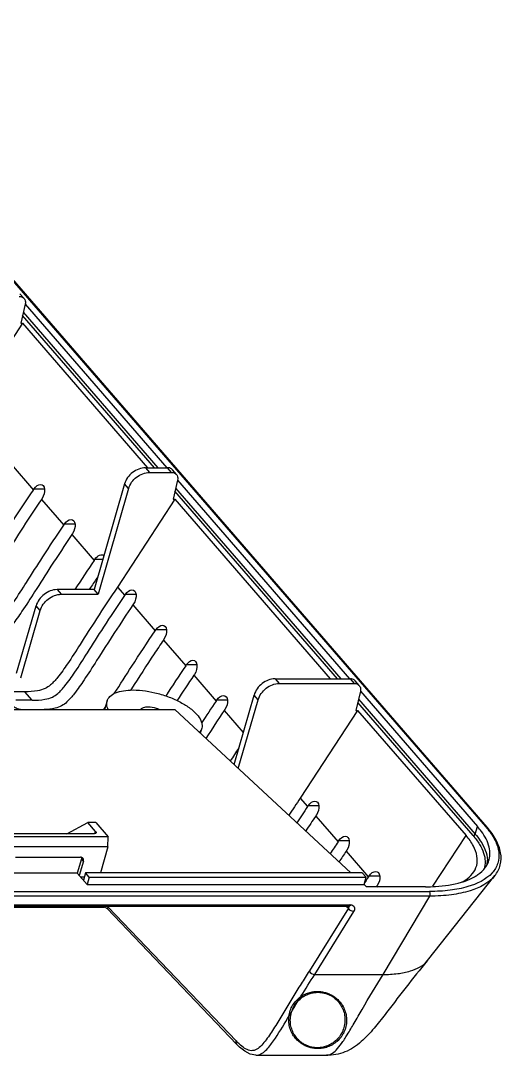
# Model space of a CAD drawing. Header units: millimetres. Extents: x -1 to 407, y -1 to 283.
# Drawn here: x 193.26 to 206.07, y 76.21 to 103.77 of the extents above; entities that cross this region are included whole.
import ezdxf

# ---------------------------------------------------------------- set-up
doc = ezdxf.new("R2010")
doc.units = ezdxf.units.MM
doc.header["$LTSCALE"] = 23.1
doc.layers.get('0').update_dxf_attribs({"linetype": 'CONTINUOUS'})
doc.layers.add('002-CHASSIS', color=7, linetype='CONTINUOUS')

msp = doc.modelspace()

# ---------------------------------------------------------------- linework, layer by layer
at = {"color": 6, "linetype": 'Continuous'}
for points, knots in [([(200.432, 77.361), (200.446, 77.41), (200.485, 77.505), (200.57, 77.635), (200.681, 77.744), (200.807, 77.825), (200.934, 77.877), (201.053, 77.903), (201.129, 77.908), (201.165, 77.908)], [0, 0, 0, 0, 0.15477, 0.312314, 0.472509, 0.628884, 0.767614, 0.891041, 1, 1, 1, 1]), ([(200.475, 77.349), (200.489, 77.398), (200.529, 77.495), (200.617, 77.626), (200.728, 77.732), (200.849, 77.809), (200.969, 77.857), (201.08, 77.881), (201.151, 77.886), (201.184, 77.886)], [0, 0, 0, 0, 0.161866, 0.326869, 0.492235, 0.643269, 0.776746, 0.895509, 1, 1, 1, 1]), ([(201.165, 77.908), (201.202, 77.908), (201.276, 77.903), (201.383, 77.88), (201.484, 77.844), (201.579, 77.795), (201.67, 77.73), (201.758, 77.646), (201.84, 77.537), (201.904, 77.404), (201.943, 77.253), (201.95, 77.093), (201.931, 76.985), (201.916, 76.933)], [0, 0, 0, 0, 0.078004, 0.155009, 0.229862, 0.303372, 0.379052, 0.463676, 0.559716, 0.664882, 0.773012, 0.884692, 1, 1, 1, 1]), ([(201.184, 77.886), (201.217, 77.886), (201.282, 77.881), (201.374, 77.862), (201.461, 77.831), (201.545, 77.789), (201.629, 77.732), (201.713, 77.653), (201.793, 77.55), (201.858, 77.42), (201.899, 77.27), (201.908, 77.108), (201.889, 76.999), (201.874, 76.945)], [0, 0, 0, 0, 0.074012, 0.14324, 0.209879, 0.277744, 0.351205, 0.436262, 0.532034, 0.641043, 0.756468, 0.876199, 1, 1, 1, 1]), ([(201.184, 76.386), (201.147, 76.386), (201.073, 76.391), (200.966, 76.414), (200.865, 76.45), (200.77, 76.499), (200.679, 76.564), (200.59, 76.648), (200.509, 76.757), (200.444, 76.89), (200.406, 77.041), (200.399, 77.201), (200.417, 77.309), (200.432, 77.361)], [0, 0, 0, 0, 0.078004, 0.155009, 0.229862, 0.303372, 0.379052, 0.463676, 0.559716, 0.664882, 0.773012, 0.884692, 1, 1, 1, 1]), ([(201.165, 76.408), (201.131, 76.408), (201.067, 76.413), (200.974, 76.432), (200.888, 76.463), (200.804, 76.505), (200.72, 76.562), (200.636, 76.641), (200.556, 76.744), (200.49, 76.874), (200.449, 77.024), (200.441, 77.186), (200.46, 77.295), (200.475, 77.349)], [0, 0, 0, 0, 0.074012, 0.14324, 0.209879, 0.277744, 0.351205, 0.436262, 0.532034, 0.641043, 0.756468, 0.876199, 1, 1, 1, 1]), ([(201.874, 76.945), (201.859, 76.896), (201.82, 76.799), (201.732, 76.668), (201.621, 76.562), (201.499, 76.485), (201.38, 76.437), (201.269, 76.413), (201.198, 76.408), (201.165, 76.408)], [0, 0, 0, 0, 0.161866, 0.326869, 0.492235, 0.643269, 0.776746, 0.895509, 1, 1, 1, 1]), ([(201.916, 76.933), (201.902, 76.884), (201.864, 76.789), (201.778, 76.659), (201.667, 76.55), (201.542, 76.469), (201.414, 76.417), (201.295, 76.391), (201.219, 76.386), (201.184, 76.386)], [0, 0, 0, 0, 0.15477, 0.312314, 0.472509, 0.628884, 0.767614, 0.891041, 1, 1, 1, 1])]:
    msp.add_open_spline(points, degree=3, knots=knots, dxfattribs=at)
at = {"layer": '002-CHASSIS', "color": 7, "linetype": 'Continuous'}
for p, q in [((205.653, 82.3), (187.055, 103.775)), ((205.691, 82.284), (187.093, 103.759)), ((193.351, 96.373), (193.243, 96.498)), ((193.382, 96.221), (193.262, 95.712)), ((193.382, 96.221), (197.156, 91.864)), ((193.331, 96.005), (196.918, 91.864)), ((193.308, 95.712), (191.78, 93.37)), ((193.262, 95.712), (193.308, 95.712)), ((193.308, 95.712), (196.641, 91.864)), ((196.827, 91.864), (193.312, 95.923)), ((193.004, 91.958), (193.599, 91.27)), ((196.586, 91.864), (197.176, 91.864)), ((196.586, 91.864), (196.694, 91.739)), ((197.284, 91.739), (197.176, 91.864)), ((197.411, 91.686), (197.303, 91.811)), ((196.694, 91.739), (197.284, 91.739)), ((197.441, 91.533), (197.321, 91.024)), ((197.442, 91.534), (202.027, 86.239)), ((193.599, 91.27), (193.615, 91.295)), ((193.896, 91.295), (193.615, 91.295)), ((196.028, 91.431), (195.215, 88.616)), ((196.136, 91.306), (195.323, 88.491)), ((196.136, 91.306), (196.028, 91.431)), ((197.391, 91.318), (201.789, 86.239)), ((193.832, 91.045), (193.816, 91.02)), ((193.816, 91.02), (194.411, 90.333)), ((197.368, 91.024), (195.84, 88.683)), ((197.321, 91.024), (197.368, 91.024)), ((197.368, 91.024), (201.512, 86.239)), ((201.699, 86.239), (197.371, 91.236)), ((194.411, 90.333), (194.427, 90.358)), ((194.708, 90.358), (194.427, 90.358)), ((194.644, 90.108), (194.627, 90.083)), ((194.627, 90.083), (195.223, 89.395)), ((195.223, 89.395), (195.239, 89.42)), ((195.447, 89.42), (195.239, 89.42)), ((195.215, 88.616), (194.23, 88.616)), ((194.23, 88.616), (194.338, 88.491)), ((195.125, 88.675), (195.086, 88.616)), ((195.323, 88.491), (195.215, 88.616)), ((195.84, 88.683), (196.035, 88.458)), ((194.338, 88.491), (195.323, 88.491)), ((196.035, 88.458), (196.051, 88.483)), ((196.332, 88.483), (196.051, 88.483)), ((196.267, 88.233), (196.251, 88.208)), ((193.153, 86.386), (193.672, 88.183)), ((193.261, 86.261), (193.78, 88.058)), ((193.78, 88.058), (193.672, 88.183)), ((196.251, 88.208), (196.847, 87.52)), ((196.847, 87.52), (196.863, 87.545)), ((197.144, 87.545), (196.863, 87.545)), ((197.079, 87.295), (197.063, 87.27)), ((197.063, 87.27), (197.659, 86.583)), ((197.659, 86.583), (197.675, 86.608)), ((197.956, 86.608), (197.675, 86.608)), ((197.891, 86.358), (197.875, 86.333)), ((197.875, 86.333), (198.47, 85.645)), ((200.039, 86.239), (202.048, 86.239)), ((200.039, 86.239), (200.147, 86.114)), ((200.147, 86.114), (202.156, 86.114)), ((202.156, 86.114), (202.048, 86.239)), ((202.282, 86.061), (202.174, 86.186)), ((193.371, 85.893), (185.134, 85.893)), ((193.564, 85.668), (193.369, 85.893)), ((196.212, 85.969), (196.19, 85.935)), ((198.947, 83.955), (199.481, 85.806)), ((199.589, 85.681), (199.481, 85.806)), ((202.313, 85.908), (202.193, 85.399)), ((202.313, 85.909), (205.438, 82.3)), ((193.564, 85.668), (193.134, 85.668)), ((195.564, 85.648), (195.498, 85.421)), ((198.47, 85.645), (198.487, 85.67)), ((198.768, 85.67), (198.487, 85.67)), ((199.06, 83.849), (199.589, 85.681)), ((205.316, 82.062), (202.242, 85.611)), ((202.262, 85.693), (205.371, 82.103)), ((164.234, 85.421), (197.365, 85.421)), ((202.058, 81.07), (197.365, 85.421)), ((198.703, 85.42), (198.687, 85.395)), ((198.687, 85.395), (199.194, 84.81)), ((202.239, 85.399), (200.711, 83.058)), ((202.193, 85.399), (202.239, 85.399)), ((202.239, 85.399), (205.13, 82.062)), ((198.086, 84.92), (198.048, 84.788)), ((200.711, 83.058), (200.906, 82.833)), ((200.906, 82.833), (200.922, 82.858)), ((201.203, 82.858), (200.922, 82.858)), ((201.139, 82.608), (201.123, 82.583)), ((201.123, 82.583), (201.718, 81.895)), ((194.492, 82.112), (195.051, 82.412)), ((195.268, 82.412), (195.051, 82.412)), ((195.257, 82.174), (195.051, 82.412)), ((195.24, 82.117), (195.257, 82.174)), ((195.268, 82.412), (195.596, 82.032)), ((205.371, 82.103), (205.438, 82.3)), ((195.596, 82.032), (192.565, 82.032)), ((195.203, 82.112), (192.821, 82.112)), ((195.584, 81.758), (195.596, 82.032)), ((201.718, 81.895), (201.734, 81.92)), ((202.015, 81.92), (201.734, 81.92)), ((204.248, 80.711), (205.13, 82.062)), ((195.584, 81.758), (192.553, 81.758)), ((195.584, 81.758), (195.386, 81.07)), ((201.951, 81.67), (201.935, 81.645)), ((201.935, 81.645), (202.53, 80.958)), ((193.125, 81.487), (194.857, 81.487)), ((194.88, 81.441), (194.77, 81.062)), ((194.934, 81.379), (194.824, 81)), ((194.934, 81.379), (194.88, 81.441)), ((194.77, 81.062), (193.04, 81.062)), ((195.03, 80.762), (194.77, 81.062)), ((194.989, 81.07), (194.933, 80.875)), ((202.359, 81.07), (194.989, 81.07)), ((195.086, 80.957), (194.989, 81.07)), ((202.467, 80.957), (202.359, 81.07)), ((194.86, 80.959), (194.957, 80.959)), ((195.086, 80.957), (195.03, 80.762)), ((195.086, 80.957), (202.466, 80.957)), ((202.415, 80.762), (202.467, 80.957)), ((202.51, 80.928), (202.53, 80.958)), ((202.53, 80.958), (202.546, 80.983)), ((202.827, 80.983), (202.546, 80.983)), ((204.105, 78.733), (205.897, 80.994)), ((166.962, 80.573), (204.157, 80.573)), ((195.03, 80.762), (202.418, 80.762)), ((202.478, 80.697), (202.415, 80.762)), ((204.05, 80.697), (202.478, 80.697)), ((202.763, 80.733), (202.746, 80.708)), ((202.746, 80.708), (202.756, 80.697)), ((204.163, 80.45), (166.967, 80.45)), ((202.918, 78.361), (204.163, 80.45)), ((168.66, 80.151), (195.481, 80.151)), ((168.777, 80.184), (201.99, 80.184)), ((168.817, 80.213), (202.03, 80.213)), ((195.506, 80.148), (195.48, 80.151)), ((195.55, 80.127), (195.506, 80.148)), ((195.563, 80.115), (195.55, 80.127)), ((195.563, 80.115), (199.016, 76.507)), ((195.599, 80.184), (195.591, 80.154)), ((195.591, 80.154), (199, 76.59)), ((201.993, 80.132), (200.953, 78.454)), ((201.098, 78.361), (202.138, 80.039)), ((201.936, 80.184), (201.993, 80.132)), ((202.003, 80.183), (201.99, 80.184)), ((202.016, 80.18), (202.003, 80.183)), ((202.015, 80.181), (202.012, 80.184)), ((202.016, 80.181), (202.016, 80.18)), ((204.096, 78.722), (204.105, 78.733)), ((201.098, 78.361), (202.918, 78.361)), ((199.523, 76.207), (201.411, 76.207))]:
    msp.add_line(p, q, dxfattribs=at)
msp.add_lwpolyline([(199.523, 76.207), (199.375, 76.236), (199.231, 76.316), (199.096, 76.428), (199.016, 76.507)], dxfattribs=at)
for centre, radius, start, end in [((232.877, 63.875), 45.487, 145.8721, 147.0497), ((231.397, 64.758), 43.448, 146.1513, 146.6), ((235.521, 60.924), 45.738, 145.875, 147.0828), ((233.87, 61.916), 43.495, 145.8494, 146.9191), ((188.005, 90.547), 9.062, 325.5489, 325.9502), ((234.846, 60.977), 43.952, 145.8564, 146.7775), ((234.93, 60.812), 43.794, 145.8509, 147.0174), ((237.311, 58.95), 45.931, 146.3549, 146.8756), ((236.082, 59.062), 42.743, 145.8464, 146.5824), ((236.571, 58.64), 43.096, 145.8496, 146.5358), ((236.369, 58.671), 42.592, 145.8459, 146.4909), ((203.957, 80.831), 2.244, 39.9394, 40.8966), ((237.015, 57.95), 42.653, 145.8469, 146.3558), ((236.977, 57.871), 42.346, 145.8453, 146.3085), ((205.07, 81.388), 0.628, 349.4738, 359.4585), ((205.034, 81.389), 0.663, 359.4117, 1.8252), ((205.152, 81.582), 0.614, 332.6683, 340.5287), ((237.473, 57.251), 42.226, 145.8941, 146.0986), ((200.679, 78.22), 2.339, 224.1593, 225.8524)]:
    msp.add_arc(centre, radius, start, end, dxfattribs=at)
at = {"layer": '002-CHASSIS', "color": 7, "linetype": 'Continuous', "extrusion": (0, 0, -1)}
for centre, end_param in [((193.723, 91.17), 1.839471), ((194.535, 90.233), 1.839471), ((195.347, 89.295), 0.168801), ((196.159, 88.358), 1.839471), ((196.971, 87.42), 1.839471), ((197.783, 86.483), 1.839471), ((198.595, 85.545), 1.839471), ((201.031, 82.733), 1.839471), ((201.842, 81.795), 1.839471), ((202.654, 80.858), 1.839471)]:
    msp.add_ellipse(centre, major_axis=(0.107, 0.242), ratio=0.586467, start_param=-1.302122, end_param=end_param, dxfattribs=at)
at = {"layer": '002-CHASSIS', "color": 7, "linetype": 'Continuous'}
for points, knots in [([(193.225, 96.426), (193.237, 96.426), (193.284, 96.422), (193.329, 96.399), (193.352, 96.373)], [0, 0, 0, 0, 0.269066, 1, 1, 1, 1]), ([(193.352, 96.373), (193.36, 96.364), (193.389, 96.319), (193.391, 96.26), (193.382, 96.221)], [0, 0, 0, 0, 0.237736, 1, 1, 1, 1]), ([(196.586, 91.864), (196.464, 91.864), (196.218, 91.763), (196.062, 91.551), (196.028, 91.431)], [0, 0, 0, 0, 0.494088, 1, 1, 1, 1]), ([(197.303, 91.811), (197.295, 91.819), (197.261, 91.851), (197.212, 91.864), (197.176, 91.864)], [0, 0, 0, 0, 0.23992, 1, 1, 1, 1]), ([(196.136, 91.306), (196.17, 91.426), (196.326, 91.638), (196.572, 91.739), (196.694, 91.739)], [0, 0, 0, 0, 0.505913, 1, 1, 1, 1]), ([(197.284, 91.739), (197.297, 91.739), (197.343, 91.735), (197.389, 91.711), (197.411, 91.686)], [0, 0, 0, 0, 0.269066, 1, 1, 1, 1]), ([(197.411, 91.686), (197.419, 91.676), (197.449, 91.631), (197.451, 91.573), (197.441, 91.533)], [0, 0, 0, 0, 0.237736, 1, 1, 1, 1]), ([(191.13, 88.481), (191.244, 88.481), (191.427, 88.49), (191.664, 88.552), (191.848, 88.679), (192.045, 88.905), (192.303, 89.272), (192.638, 89.797), (193.075, 90.484), (193.409, 90.991), (193.599, 91.27)], [0, 0, 0, 0, 0.087959, 0.141414, 0.185789, 0.257834, 0.372217, 0.53155, 0.739012, 1, 1, 1, 1]), ([(193.816, 91.02), (193.626, 90.741), (193.291, 90.234), (192.855, 89.547), (192.519, 89.022), (192.261, 88.655), (192.064, 88.429), (191.88, 88.302), (191.644, 88.24), (191.46, 88.231), (191.346, 88.231)], [0, 0, 0, 0, 0.260988, 0.468448, 0.627779, 0.742158, 0.814199, 0.858572, 0.912032, 1, 1, 1, 1]), ([(191.942, 87.543), (192.056, 87.544), (192.239, 87.553), (192.476, 87.614), (192.659, 87.741), (192.857, 87.968), (193.115, 88.334), (193.45, 88.86), (193.887, 89.546), (194.221, 90.053), (194.411, 90.333)], [0, 0, 0, 0, 0.087959, 0.141414, 0.185789, 0.257834, 0.372217, 0.53155, 0.739012, 1, 1, 1, 1]), ([(194.627, 90.083), (194.438, 89.803), (194.103, 89.296), (193.667, 88.61), (193.331, 88.084), (193.073, 87.718), (192.876, 87.491), (192.692, 87.364), (192.456, 87.303), (192.272, 87.294), (192.158, 87.293)], [0, 0, 0, 0, 0.260988, 0.468448, 0.627779, 0.742158, 0.814199, 0.858572, 0.912032, 1, 1, 1, 1]), ([(195.84, 88.683), (195.65, 88.403), (195.315, 87.896), (194.879, 87.21), (194.544, 86.684), (194.286, 86.318), (194.088, 86.091), (193.905, 85.964), (193.668, 85.903), (193.485, 85.894), (193.371, 85.893)], [0, 0, 0, 0, 0.260988, 0.46845, 0.627783, 0.742166, 0.814211, 0.858586, 0.912041, 1, 1, 1, 1]), ([(194.23, 88.616), (194.108, 88.616), (193.862, 88.515), (193.707, 88.303), (193.672, 88.183)], [0, 0, 0, 0, 0.494088, 1, 1, 1, 1]), ([(193.566, 85.668), (193.68, 85.669), (193.863, 85.678), (194.1, 85.739), (194.283, 85.866), (194.481, 86.093), (194.739, 86.459), (195.074, 86.985), (195.51, 87.671), (195.845, 88.178), (196.035, 88.458)], [0, 0, 0, 0, 0.087959, 0.141414, 0.185789, 0.257834, 0.372217, 0.53155, 0.739012, 1, 1, 1, 1]), ([(193.78, 88.058), (193.815, 88.178), (193.97, 88.39), (194.216, 88.491), (194.338, 88.491)], [0, 0, 0, 0, 0.505913, 1, 1, 1, 1]), ([(196.251, 88.208), (195.92, 87.719), (195.49, 87.049), (194.983, 86.252), (194.726, 85.881), (194.528, 85.645), (194.355, 85.509), (194.146, 85.439), (193.988, 85.425), (193.89, 85.421)], [0, 0, 0, 0, 0.468947, 0.631165, 0.750022, 0.827627, 0.874411, 0.922329, 1, 1, 1, 1]), ([(195.756, 85.844), (195.912, 86.088), (196.268, 86.651), (196.635, 87.208), (196.847, 87.52)], [0, 0, 0, 0, 0.434478, 1, 1, 1, 1]), ([(197.063, 87.27), (196.98, 87.148), (196.691, 86.718), (196.411, 86.282), (196.212, 85.969)], [0, 0, 0, 0, 0.285053, 1, 1, 1, 1]), ([(200.039, 86.239), (199.917, 86.239), (199.671, 86.138), (199.515, 85.926), (199.481, 85.806)], [0, 0, 0, 0, 0.494088, 1, 1, 1, 1]), ([(199.589, 85.681), (199.624, 85.801), (199.779, 86.013), (200.025, 86.114), (200.147, 86.114)], [0, 0, 0, 0, 0.505913, 1, 1, 1, 1]), ([(202.174, 86.186), (202.167, 86.194), (202.132, 86.226), (202.083, 86.239), (202.048, 86.239)], [0, 0, 0, 0, 0.23992, 1, 1, 1, 1]), ([(202.156, 86.114), (202.168, 86.114), (202.215, 86.11), (202.26, 86.086), (202.282, 86.061)], [0, 0, 0, 0, 0.269066, 1, 1, 1, 1]), ([(202.282, 86.061), (202.291, 86.051), (202.32, 86.006), (202.322, 85.948), (202.313, 85.908)], [0, 0, 0, 0, 0.237736, 1, 1, 1, 1]), ([(195.564, 85.649), (195.577, 85.695), (195.639, 85.787), (195.798, 85.877), (196.01, 85.931), (196.17, 85.941), (196.256, 85.941)], [0, 0, 0, 0, 0.180693, 0.399495, 0.67305, 1, 1, 1, 1]), ([(196.256, 85.941), (196.48, 85.941), (196.822, 85.887), (197.253, 85.746), (197.552, 85.606), (197.801, 85.445), (197.984, 85.273), (198.092, 85.097), (198.1, 84.971), (198.086, 84.92)], [0, 0, 0, 0, 0.296355, 0.451721, 0.599656, 0.731973, 0.842664, 0.929922, 1, 1, 1, 1]), ([(193.002, 85.612), (192.996, 85.593), (193.019, 85.537), (193.095, 85.484), (193.2, 85.438), (193.28, 85.422), (193.321, 85.419)], [0, 0, 0, 0, 0.152974, 0.39022, 0.691843, 1, 1, 1, 1]), ([(195.594, 85.422), (195.585, 85.442), (195.555, 85.512), (195.548, 85.595), (195.564, 85.649)], [0, 0, 0, 0, 0.278913, 1, 1, 1, 1]), ([(196.651, 85.484), (196.61, 85.484), (196.54, 85.479), (196.472, 85.445), (196.454, 85.422)], [0, 0, 0, 0, 0.58503, 1, 1, 1, 1]), ([(196.955, 85.423), (196.93, 85.433), (196.832, 85.466), (196.728, 85.484), (196.651, 85.484)], [0, 0, 0, 0, 0.257733, 1, 1, 1, 1]), ([(198.086, 84.92), (198.077, 84.891), (198.058, 84.854), (198.032, 84.823), (198.025, 84.815)], [0, 0, 0, 0, 0.739474, 1, 1, 1, 1]), ([(195.257, 82.174), (195.26, 82.171), (195.267, 82.162), (195.271, 82.148), (195.269, 82.139)], [0, 0, 0, 0, 0.303295, 1, 1, 1, 1]), ([(205.731, 81.377), (205.752, 81.435), (205.775, 81.563), (205.742, 81.846), (205.632, 82.046), (205.541, 82.171)], [0, 0, 0, 0, 0.219341, 0.451669, 1, 1, 1, 1]), ([(205.677, 82.271), (205.763, 82.169), (205.905, 81.966), (206.02, 81.635), (205.998, 81.315), (205.89, 81.14), (205.824, 81.066)], [0, 0, 0, 0, 0.30165, 0.553756, 0.775725, 1, 1, 1, 1]), ([(205.897, 80.994), (205.963, 81.077), (206.065, 81.275), (206.07, 81.619), (205.936, 81.967), (205.782, 82.179), (205.691, 82.284)], [0, 0, 0, 0, 0.22524, 0.452472, 0.705366, 1, 1, 1, 1]), ([(195.269, 82.139), (195.266, 82.131), (195.256, 82.122), (195.244, 82.117), (195.24, 82.116)], [0, 0, 0, 0, 0.695221, 1, 1, 1, 1]), ([(205.302, 81.049), (205.353, 81.113), (205.432, 81.265), (205.434, 81.532), (205.327, 81.807), (205.204, 81.976), (205.13, 82.062)], [0, 0, 0, 0, 0.219494, 0.441624, 0.696238, 1, 1, 1, 1]), ([(205.316, 82.062), (205.38, 81.988), (205.49, 81.842), (205.603, 81.61), (205.649, 81.384), (205.63, 81.238), (205.609, 81.173)], [0, 0, 0, 0, 0.299368, 0.559976, 0.788751, 1, 1, 1, 1]), ([(205.371, 82.103), (205.42, 82.046), (205.578, 81.844), (205.691, 81.592), (205.697, 81.41)], [0, 0, 0, 0, 0.291489, 1, 1, 1, 1]), ([(194.934, 81.379), (194.936, 81.386), (194.941, 81.414), (194.933, 81.445), (194.92, 81.461)], [0, 0, 0, 0, 0.275127, 1, 1, 1, 1]), ([(205.824, 81.066), (205.658, 80.883), (205.263, 80.701), (204.686, 80.591), (204.341, 80.573), (204.157, 80.573)], [0, 0, 0, 0, 0.418828, 0.690317, 1, 1, 1, 1]), ([(205.009, 80.818), (205.039, 80.834), (205.148, 80.895), (205.246, 80.978), (205.302, 81.049)], [0, 0, 0, 0, 0.272252, 1, 1, 1, 1]), ([(205.358, 80.966), (205.387, 80.983), (205.493, 81.05), (205.588, 81.137), (205.642, 81.21)], [0, 0, 0, 0, 0.270298, 1, 1, 1, 1]), ([(204.05, 80.697), (204.138, 80.697), (204.46, 80.706), (204.782, 80.751), (205.005, 80.818)], [0, 0, 0, 0, 0.274522, 1, 1, 1, 1]), ([(205.897, 80.994), (205.737, 80.792), (205.325, 80.59), (204.722, 80.47), (204.357, 80.45), (204.163, 80.45)], [0, 0, 0, 0, 0.414673, 0.687088, 1, 1, 1, 1]), ([(205.005, 80.818), (205.038, 80.828), (205.159, 80.868), (205.277, 80.92), (205.358, 80.966)], [0, 0, 0, 0, 0.267136, 1, 1, 1, 1]), ([(204.171, 80.47), (204.174, 80.479), (204.179, 80.514), (204.174, 80.553), (204.157, 80.573)], [0, 0, 0, 0, 0.267214, 1, 1, 1, 1]), ([(195.48, 80.151), (195.469, 80.151), (195.447, 80.153), (195.431, 80.173), (195.429, 80.183)], [0, 0, 0, 0, 0.495303, 1, 1, 1, 1]), ([(195.547, 80.185), (195.552, 80.182), (195.567, 80.174), (195.582, 80.163), (195.591, 80.154)], [0, 0, 0, 0, 0.289675, 1, 1, 1, 1]), ([(195.591, 80.154), (195.588, 80.146), (195.582, 80.133), (195.576, 80.113), (195.565, 80.113), (195.563, 80.115)], [0, 0, 0, 0, 0.506547, 0.856141, 1, 1, 1, 1]), ([(201.993, 80.132), (201.998, 80.135), (202.012, 80.147), (202.022, 80.171), (202.015, 80.181)], [0, 0, 0, 0, 0.3366, 1, 1, 1, 1]), ([(202.138, 80.039), (202.125, 80.039), (202.066, 80.05), (202.012, 80.091), (201.993, 80.132)], [0, 0, 0, 0, 0.235909, 1, 1, 1, 1]), ([(202.138, 80.039), (202.159, 80.072), (202.186, 80.166), (202.095, 80.208), (202.056, 80.212)], [0, 0, 0, 0, 0.493571, 1, 1, 1, 1]), ([(204.096, 78.722), (203.904, 78.492), (203.621, 78.141), (203.252, 77.662), (202.971, 77.294), (202.676, 76.921), (202.346, 76.553), (201.921, 76.264), (201.578, 76.207), (201.411, 76.207)], [0, 0, 0, 0, 0.236944, 0.356756, 0.478186, 0.602669, 0.733188, 0.868263, 1, 1, 1, 1]), ([(202.918, 78.361), (203.049, 78.361), (203.295, 78.375), (203.704, 78.454), (203.984, 78.588), (204.096, 78.722)], [0, 0, 0, 0, 0.31164, 0.583676, 1, 1, 1, 1]), ([(200.953, 78.454), (200.878, 78.339), (200.731, 78.108), (200.513, 77.757), (200.298, 77.401), (200.12, 77.104), (199.975, 76.87), (199.864, 76.702), (199.75, 76.546), (199.631, 76.414), (199.488, 76.321), (199.32, 76.334), (199.179, 76.423), (199.093, 76.5), (199.049, 76.542)], [0, 0, 0, 0, 0.132391, 0.265935, 0.40041, 0.534904, 0.601638, 0.667097, 0.730125, 0.788372, 0.840196, 0.888299, 0.941437, 1, 1, 1, 1]), ([(199.524, 76.207), (199.572, 76.207), (199.672, 76.237), (199.793, 76.336), (199.9, 76.459), (200.103, 76.736), (200.368, 77.185), (200.727, 77.779), (200.973, 78.169), (201.098, 78.361)], [0, 0, 0, 0, 0.053186, 0.110392, 0.1706, 0.233079, 0.489921, 0.746756, 1, 1, 1, 1]), ([(201.411, 76.207), (201.455, 76.207), (201.555, 76.239), (201.685, 76.356), (201.823, 76.533), (201.978, 76.775), (202.158, 77.082), (202.469, 77.621), (202.726, 78.054), (202.918, 78.361)], [0, 0, 0, 0, 0.049524, 0.111662, 0.194397, 0.301225, 0.43397, 0.593911, 1, 1, 1, 1])]:
    msp.add_open_spline(points, degree=3, knots=knots, dxfattribs=at)
for points in [[(205.541, 82.171), (205.508, 82.216), (205.474, 82.258), (205.438, 82.3)], [(205.653, 82.3), (205.667, 82.3), (205.682, 82.294), (205.691, 82.284)], [(195.24, 82.116), (195.228, 82.113), (195.215, 82.112), (195.203, 82.112)], [(205.316, 82.062), (205.339, 82.062), (205.364, 82.081), (205.371, 82.103)], [(194.889, 81.482), (194.878, 81.485), (194.867, 81.487), (194.857, 81.487)], [(194.884, 81.464), (194.883, 81.457), (194.882, 81.449), (194.88, 81.441)], [(194.883, 81.483), (194.884, 81.477), (194.884, 81.471), (194.884, 81.464)], [(194.92, 81.461), (194.912, 81.47), (194.9, 81.477), (194.889, 81.482)], [(205.642, 81.21), (205.663, 81.239), (205.682, 81.269), (205.698, 81.3)], [(204.163, 80.45), (204.167, 80.457), (204.17, 80.463), (204.17, 80.471)], [(201.99, 80.184), (201.997, 80.184), (202.003, 80.186), (202.009, 80.19)], [(202.003, 80.183), (202.012, 80.182), (202.021, 80.185), (202.029, 80.189)], [(202.009, 80.19), (202.018, 80.195), (202.025, 80.204), (202.03, 80.213)], [(202.029, 80.189), (202.04, 80.194), (202.049, 80.203), (202.056, 80.212)], [(202.056, 80.212), (202.047, 80.213), (202.039, 80.214), (202.03, 80.213)], [(200.953, 78.454), (200.977, 78.402), (201.041, 78.362), (201.098, 78.361)], [(199, 76.59), (198.993, 76.563), (198.996, 76.527), (199.016, 76.507)]]:
    msp.add_open_spline(points, degree=3, dxfattribs=at)

doc.saveas('drawing.dxf')
